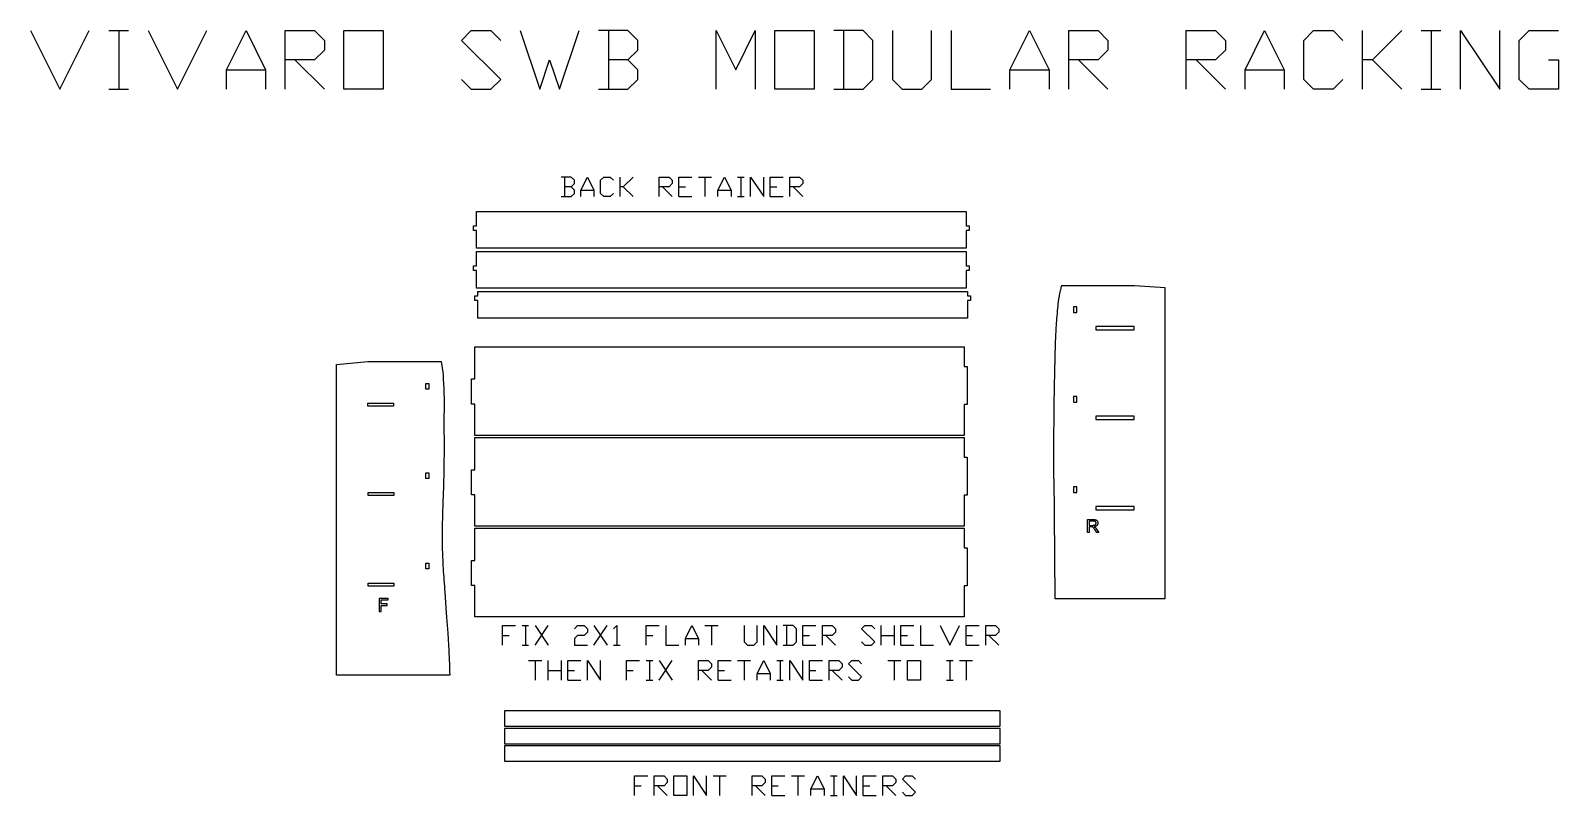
# Model space of a CAD drawing. Extents: x -1569 to 4375, y 785 to 3763.
import ezdxf

# ---------------------------------------------------------------- set-up
doc = ezdxf.new("R2010")
doc.units = 0
doc.layers.add('Default Layer', color=1, linetype='CONTINUOUS')

msp = doc.modelspace()

# ---------------------------------------------------------------- linework, layer by layer
at = {"layer": 'Default Layer'}
for points in [[(-1568.6, 3762.6), (-1454.3, 3534), (-1340, 3762.6)], [(-1263.8, 3762.6), (-1187.6, 3762.6)], [(-1225.7, 3762.6), (-1225.7, 3534)], [(-1111.4, 3762.6), (-997.1, 3534), (-882.8, 3762.6)], [(-806.6, 3534), (-806.6, 3610.2), (-730.4, 3762.6), (-654.2, 3610.2), (-654.2, 3534)], [(-578, 3534), (-578, 3762.6), (-463.7, 3762.6), (-425.6, 3724.5), (-425.6, 3686.4), (-463.7, 3648.3), (-578, 3648.3)], [(107.8, 3572.1), (145.9, 3534), (222.1, 3534), (260.2, 3572.1), (107.8, 3724.5), (145.9, 3762.6), (222.1, 3762.6), (260.2, 3724.5)], [(336.4, 3762.6), (412.6, 3534), (450.7, 3648.3), (488.8, 3534), (565, 3762.6)], [(755.5, 3648.3), (793.6, 3686.4), (793.6, 3724.5), (755.5, 3762.6), (641.2, 3762.6)], [(679.3, 3762.6), (679.3, 3534)], [(1098.4, 3534), (1098.4, 3762.6), (1174.6, 3610.2), (1250.8, 3762.6), (1250.8, 3534)], [(1555.6, 3534), (1669.9, 3534), (1708, 3572.1), (1708, 3724.5), (1669.9, 3762.6), (1555.6, 3762.6)], [(1593.7, 3762.6), (1593.7, 3534)], [(1784.2, 3762.6), (1784.2, 3572.1), (1822.3, 3534), (1898.5, 3534), (1936.6, 3572.1), (1936.6, 3762.6)], [(2012.8, 3762.6), (2012.8, 3534), (2165.2, 3534)], [(2241.4, 3534), (2241.4, 3610.2), (2317.6, 3762.6), (2393.8, 3610.2), (2393.8, 3534)], [(2470, 3534), (2470, 3762.6), (2584.3, 3762.6), (2622.4, 3724.5), (2622.4, 3686.4), (2584.3, 3648.3), (2470, 3648.3)], [(2927.2, 3534), (2927.2, 3762.6), (3041.5, 3762.6), (3079.6, 3724.5), (3079.6, 3686.4), (3041.5, 3648.3), (2927.2, 3648.3)], [(3155.8, 3534), (3155.8, 3610.2), (3232, 3762.6), (3308.2, 3610.2), (3308.2, 3534)], [(3536.8, 3572.1), (3498.7, 3534), (3422.5, 3534), (3384.4, 3572.1), (3384.4, 3724.5), (3422.5, 3762.6), (3498.7, 3762.6), (3536.8, 3724.5)], [(3613, 3534), (3613, 3762.6)], [(3765.4, 3762.6), (3651.1, 3648.3), (3613, 3648.3)], [(3841.6, 3762.6), (3917.8, 3762.6)], [(3879.7, 3762.6), (3879.7, 3534)], [(3994, 3534), (3994, 3762.6), (4146.4, 3534), (4146.4, 3762.6)], [(4336.9, 3648.3), (4375, 3648.3), (4375, 3534), (4260.7, 3534), (4222.6, 3572.1), (4222.6, 3724.5), (4260.7, 3762.6), (4375, 3762.6)], [(-539.9, 3648.3), (-425.6, 3534)], [(641.2, 3534), (755.5, 3534), (793.6, 3572.1), (793.6, 3610.2), (755.5, 3648.3), (679.3, 3648.3)], [(2508.1, 3648.3), (2622.4, 3534)], [(2965.3, 3648.3), (3079.6, 3534)], [(3651.1, 3648.3), (3765.4, 3534)], [(-806.6, 3610.2), (-654.2, 3610.2)], [(2241.4, 3610.2), (2393.8, 3610.2)], [(3155.8, 3610.2), (3308.2, 3610.2)], [(-1263.8, 3534), (-1187.6, 3534)], [(3841.6, 3534), (3917.8, 3534)], [(534.1, 3154.3), (546.8, 3167), (546.8, 3179.7), (534.1, 3192.4), (496, 3192.4)], [(496, 3116.2), (534.1, 3116.2), (546.8, 3128.9), (546.8, 3141.6), (534.1, 3154.3), (508.7, 3154.3)], [(508.7, 3192.4), (508.7, 3116.2)], [(572.2, 3116.2), (572.2, 3141.6), (597.6, 3192.4), (623, 3141.6), (623, 3116.2)], [(699.2, 3128.9), (686.5, 3116.2), (661.1, 3116.2), (648.4, 3128.9), (648.4, 3179.7), (661.1, 3192.4), (686.5, 3192.4), (699.2, 3179.7)], [(724.6, 3116.2), (724.6, 3192.4)], [(775.4, 3192.4), (737.3, 3154.3), (724.6, 3154.3)], [(737.3, 3154.3), (775.4, 3116.2)], [(877, 3116.2), (877, 3192.4), (915.1, 3192.4), (927.8, 3179.7), (927.8, 3167), (915.1, 3154.3), (877, 3154.3)], [(889.7, 3154.3), (927.8, 3116.2)], [(953.2, 3116.2), (953.2, 3192.4), (1004, 3192.4)], [(953.2, 3154.3), (978.6, 3154.3)], [(1029.4, 3192.4), (1080.2, 3192.4)], [(1054.8, 3192.4), (1054.8, 3116.2)], [(1105.6, 3116.2), (1105.6, 3141.6), (1131, 3192.4), (1156.4, 3141.6), (1156.4, 3116.2)], [(1181.8, 3192.4), (1207.2, 3192.4)], [(1194.5, 3192.4), (1194.5, 3116.2)], [(1232.6, 3116.2), (1232.6, 3192.4), (1283.4, 3116.2), (1283.4, 3192.4)], [(1308.8, 3116.2), (1308.8, 3192.4), (1359.6, 3192.4)], [(1308.8, 3154.3), (1334.2, 3154.3)], [(1385, 3116.2), (1385, 3192.4), (1423.1, 3192.4), (1435.8, 3179.7), (1435.8, 3167), (1423.1, 3154.3), (1385, 3154.3)], [(1397.7, 3154.3), (1435.8, 3116.2)], [(572.2, 3141.6), (623, 3141.6)], [(953.2, 3116.2), (1004, 3116.2)], [(1105.6, 3141.6), (1156.4, 3141.6)], [(1181.8, 3116.2), (1207.2, 3116.2)], [(1308.8, 3116.2), (1359.6, 3116.2)], [(267.5, 1370.1), (267.5, 1446.3), (318.3, 1446.3)], [(343.7, 1446.3), (369.1, 1446.3)], [(356.4, 1446.3), (356.4, 1370.1)], [(394.5, 1370.1), (445.3, 1446.3)], [(394.5, 1446.3), (445.3, 1370.1)], [(546.9, 1433.6), (559.6, 1446.3), (585, 1446.3), (597.7, 1433.6), (597.7, 1420.9), (585, 1408.2), (559.6, 1408.2), (546.9, 1395.5), (546.9, 1370.1), (597.7, 1370.1)], [(623.1, 1370.1), (673.9, 1446.3)], [(623.1, 1446.3), (673.9, 1370.1)], [(699.3, 1433.6), (712, 1446.3), (712, 1370.1)], [(826.3, 1370.1), (826.3, 1446.3), (877.1, 1446.3)], [(902.5, 1446.3), (902.5, 1370.1), (953.3, 1370.1)], [(978.7, 1370.1), (978.7, 1395.5), (1004.1, 1446.3), (1029.5, 1395.5), (1029.5, 1370.1)], [(1054.9, 1446.3), (1105.7, 1446.3)], [(1080.3, 1446.3), (1080.3, 1370.1)], [(1207.3, 1446.3), (1207.3, 1382.8), (1220, 1370.1), (1245.4, 1370.1), (1258.1, 1382.8), (1258.1, 1446.3)], [(1283.5, 1370.1), (1283.5, 1446.3), (1334.3, 1370.1), (1334.3, 1446.3)], [(1359.7, 1370.1), (1397.8, 1370.1), (1410.5, 1382.8), (1410.5, 1433.6), (1397.8, 1446.3), (1359.7, 1446.3)], [(1372.4, 1446.3), (1372.4, 1370.1)], [(1435.9, 1370.1), (1435.9, 1446.3), (1486.7, 1446.3)], [(1512.1, 1370.1), (1512.1, 1446.3), (1550.2, 1446.3), (1562.9, 1433.6), (1562.9, 1420.9), (1550.2, 1408.2), (1512.1, 1408.2)], [(1664.5, 1382.8), (1677.2, 1370.1), (1702.6, 1370.1), (1715.3, 1382.8), (1664.5, 1433.6), (1677.2, 1446.3), (1702.6, 1446.3), (1715.3, 1433.6)], [(1740.7, 1370.1), (1740.7, 1446.3)], [(1791.5, 1446.3), (1791.5, 1370.1)], [(1816.9, 1370.1), (1816.9, 1446.3), (1867.7, 1446.3)], [(1893.1, 1446.3), (1893.1, 1370.1), (1943.9, 1370.1)], [(1969.3, 1446.3), (2007.4, 1370.1), (2045.5, 1446.3)], [(2070.9, 1370.1), (2070.9, 1446.3), (2121.7, 1446.3)], [(2147.1, 1370.1), (2147.1, 1446.3), (2185.2, 1446.3), (2197.9, 1433.6), (2197.9, 1420.9), (2185.2, 1408.2), (2147.1, 1408.2)], [(267.5, 1408.2), (292.9, 1408.2)], [(343.7, 1370.1), (369.1, 1370.1)], [(699.3, 1370.1), (724.7, 1370.1)], [(826.3, 1408.2), (851.7, 1408.2)], [(978.7, 1395.5), (1029.5, 1395.5)], [(1435.9, 1408.2), (1461.3, 1408.2)], [(1435.9, 1370.1), (1486.7, 1370.1)], [(1524.8, 1408.2), (1562.9, 1370.1)], [(1740.7, 1408.2), (1791.5, 1408.2)], [(1816.9, 1408.2), (1842.3, 1408.2)], [(1816.9, 1370.1), (1867.7, 1370.1)], [(2070.9, 1408.2), (2096.3, 1408.2)], [(2070.9, 1370.1), (2121.7, 1370.1)], [(2159.8, 1408.2), (2197.9, 1370.1)], [(369.1, 1310.3), (419.9, 1310.3)], [(394.5, 1310.3), (394.5, 1234.1)], [(445.3, 1234.1), (445.3, 1310.3)], [(496.1, 1310.3), (496.1, 1234.1)], [(521.5, 1234.1), (521.5, 1310.3), (572.3, 1310.3)], [(597.7, 1234.1), (597.7, 1310.3), (648.5, 1234.1), (648.5, 1310.3)], [(750.1, 1234.1), (750.1, 1310.3), (800.9, 1310.3)], [(826.3, 1310.3), (851.7, 1310.3)], [(839, 1310.3), (839, 1234.1)], [(877.1, 1234.1), (927.9, 1310.3)], [(877.1, 1310.3), (927.9, 1234.1)], [(1029.5, 1234.1), (1029.5, 1310.3), (1067.6, 1310.3), (1080.3, 1297.6), (1080.3, 1284.9), (1067.6, 1272.2), (1029.5, 1272.2)], [(1105.7, 1234.1), (1105.7, 1310.3), (1156.5, 1310.3)], [(1181.9, 1310.3), (1232.7, 1310.3)], [(1207.3, 1310.3), (1207.3, 1234.1)], [(1258.1, 1234.1), (1258.1, 1259.5), (1283.5, 1310.3), (1308.9, 1259.5), (1308.9, 1234.1)], [(1334.3, 1310.3), (1359.7, 1310.3)], [(1347, 1310.3), (1347, 1234.1)], [(1385.1, 1234.1), (1385.1, 1310.3), (1435.9, 1234.1), (1435.9, 1310.3)], [(1461.3, 1234.1), (1461.3, 1310.3), (1512.1, 1310.3)], [(1537.5, 1234.1), (1537.5, 1310.3), (1575.6, 1310.3), (1588.3, 1297.6), (1588.3, 1284.9), (1575.6, 1272.2), (1537.5, 1272.2)], [(1613.7, 1246.8), (1626.4, 1234.1), (1651.8, 1234.1), (1664.5, 1246.8), (1613.7, 1297.6), (1626.4, 1310.3), (1651.8, 1310.3), (1664.5, 1297.6)], [(1766.1, 1310.3), (1816.9, 1310.3)], [(1791.5, 1310.3), (1791.5, 1234.1)], [(1994.7, 1310.3), (2020.1, 1310.3)], [(2007.4, 1310.3), (2007.4, 1234.1)], [(2045.5, 1310.3), (2096.3, 1310.3)], [(2070.9, 1310.3), (2070.9, 1234.1)], [(445.3, 1272.2), (496.1, 1272.2)], [(521.5, 1272.2), (546.9, 1272.2)], [(750.1, 1272.2), (775.5, 1272.2)], [(1042.2, 1272.2), (1080.3, 1234.1)], [(1105.7, 1272.2), (1131.1, 1272.2)], [(1258.1, 1259.5), (1308.9, 1259.5)], [(1461.3, 1272.2), (1486.7, 1272.2)], [(1550.2, 1272.2), (1588.3, 1234.1)], [(521.5, 1234.1), (572.3, 1234.1)], [(826.3, 1234.1), (851.7, 1234.1)], [(1105.7, 1234.1), (1156.5, 1234.1)], [(1334.3, 1234.1), (1359.7, 1234.1)], [(1461.3, 1234.1), (1512.1, 1234.1)], [(1994.7, 1234.1), (2020.1, 1234.1)], [(781.4, 785.1), (781.4, 861.3), (832.2, 861.3)], [(857.6, 785.1), (857.6, 861.3), (895.7, 861.3), (908.4, 848.6), (908.4, 835.9), (895.7, 823.2), (857.6, 823.2)], [(1010, 785.1), (1010, 861.3), (1060.8, 785.1), (1060.8, 861.3)], [(1086.2, 861.3), (1137, 861.3)], [(1111.6, 861.3), (1111.6, 785.1)], [(1238.6, 785.1), (1238.6, 861.3), (1276.7, 861.3), (1289.4, 848.6), (1289.4, 835.9), (1276.7, 823.2), (1238.6, 823.2)], [(1314.8, 785.1), (1314.8, 861.3), (1365.6, 861.3)], [(1391, 861.3), (1441.8, 861.3)], [(1416.4, 861.3), (1416.4, 785.1)], [(1467.2, 785.1), (1467.2, 810.5), (1492.6, 861.3), (1518, 810.5), (1518, 785.1)], [(1543.4, 861.3), (1568.8, 861.3)], [(1556.1, 861.3), (1556.1, 785.1)], [(1594.2, 785.1), (1594.2, 861.3), (1645, 785.1), (1645, 861.3)], [(1670.4, 785.1), (1670.4, 861.3), (1721.2, 861.3)], [(1746.6, 785.1), (1746.6, 861.3), (1784.7, 861.3), (1797.4, 848.6), (1797.4, 835.9), (1784.7, 823.2), (1746.6, 823.2)], [(1822.8, 797.8), (1835.5, 785.1), (1860.9, 785.1), (1873.6, 797.8), (1822.8, 848.6), (1835.5, 861.3), (1860.9, 861.3), (1873.6, 848.6)], [(781.4, 823.2), (806.8, 823.2)], [(870.3, 823.2), (908.4, 785.1)], [(1251.3, 823.2), (1289.4, 785.1)], [(1314.8, 823.2), (1340.2, 823.2)], [(1314.8, 785.1), (1365.6, 785.1)], [(1467.2, 810.5), (1518, 810.5)], [(1543.4, 785.1), (1568.8, 785.1)], [(1670.4, 823.2), (1695.8, 823.2)], [(1670.4, 785.1), (1721.2, 785.1)], [(1759.3, 823.2), (1797.4, 785.1)]]:
    msp.add_lwpolyline(points, dxfattribs=at)
for points in [[(-349.4, 3534), (-349.4, 3762.6), (-197, 3762.6), (-197, 3534), (-349.4, 3534)], [(1327, 3534), (1327, 3762.6), (1479.4, 3762.6), (1479.4, 3534), (1327, 3534)], [(2070.7, 2915), (166.6, 2915), (166.6, 2984.5), (154.6, 2984.5), (154.6, 3002.5), (166.6, 3002.5), (166.6, 3057.8), (2070.7, 3057.8), (2070.7, 3002.4), (2082.7, 3002.4), (2082.7, 2984.4), (2070.7, 2984.4), (2070.7, 2915)], [(2070.7, 2759.6), (166.6, 2759.6), (166.6, 2829.2), (154.6, 2829.2), (154.6, 2847.2), (166.6, 2847.2), (166.6, 2902.4), (2070.7, 2902.4), (2070.7, 2847.1), (2082.7, 2847.1), (2082.7, 2829.1), (2070.7, 2829.1), (2070.7, 2759.6)], [(2075.6, 2642.4), (171.5, 2642.4), (171.5, 2712), (159.5, 2712), (159.5, 2730), (171.5, 2730), (171.5, 2746.4), (2075.6, 2746.4), (2075.6, 2729.9), (2087.6, 2729.9), (2087.6, 2711.9), (2075.6, 2711.9), (2075.6, 2642.4)], [(2845.2, 1551.3), (2845.2, 2761), (2726.2, 2769.2), (2441.7, 2769.2), (2441.7, 2769.2), (2441.6, 2769.1), (2441.5, 2768.7), (2441.3, 2768.1), (2441.1, 2767.2), (2440.5, 2764.9), (2439.7, 2761.8), (2438.8, 2758), (2437.8, 2753.7), (2436.8, 2748.9), (2435.7, 2743.7), (2434.5, 2738.3), (2433.4, 2732.6), (2432.3, 2726.9), (2431.7, 2724), (2431.2, 2721.1), (2430.7, 2718.3), (2430.3, 2715.5), (2429.8, 2712.8), (2429.4, 2710.1), (2429.1, 2707.4), (2428.7, 2704.9), (2428.4, 2702.5), (2428.2, 2700.1), (2427.3, 2690.8), (2426.3, 2681.1), (2425.4, 2671.2), (2424.5, 2661.2), (2423.6, 2651.3), (2422.8, 2641.6), (2422, 2632.2), (2421.4, 2623.3), (2420.8, 2614.7), (2420.3, 2606.1), (2419.8, 2597.5), (2419.3, 2588.9), (2418.9, 2580.2), (2418.5, 2571.6), (2418.2, 2563), (2417.8, 2554.4), (2417.6, 2549.4), (2417.4, 2543.1), (2417, 2527.2), (2416.4, 2507.7), (2415.9, 2485.7), (2414.7, 2438.6), (2414.1, 2415.5), (2413.5, 2394.3), (2413.3, 2376.4), (2413.1, 2358.1), (2412.7, 2321), (2412.2, 2283.5), (2411.7, 2246.1), (2411.5, 2227.7), (2411.3, 2209.6), (2411.1, 2191.8), (2410.9, 2174.5), (2410.8, 2157.7), (2410.7, 2141.4), (2410.7, 2125.9), (2410.7, 2111), (2410.7, 2096.6), (2410.8, 2082.2), (2410.9, 2067.7), (2411.1, 2053.3), (2411.2, 2038.9), (2411.4, 2024.4), (2411.6, 2010), (2411.9, 1995.6), (2412.4, 1966.7), (2412.9, 1937.8), (2413.3, 1909), (2413.5, 1894.5), (2413.8, 1880.1), (2415.8, 1551.3), (2845.2, 1551.3)], [(2501.1, 2665.1), (2501.1, 2687.1), (2488.8, 2687.1), (2488.8, 2665.1), (2501.1, 2665.1)], [(2575.2, 2597.7), (2725.2, 2597.7), (2725.2, 2610), (2575.2, 2610), (2575.2, 2597.7)], [(2063.4, 2186.4), (159.2, 2186.4), (159.2, 2308.4), (147.2, 2308.4), (147.2, 2406.4), (159.2, 2406.4), (159.2, 2531.5), (2063.3, 2531.4), (2063.3, 2455.1), (2075.4, 2455.1), (2075.4, 2307.1), (2063.4, 2307.1), (2063.4, 2186.4)], [(62.2, 1253.6), (-377.8, 1253.5), (-377.8, 2463.3), (-256.4, 2474.8), (28.4, 2474.8), (35.3, 2432.4), (35.9, 2422), (36.5, 2411.6), (37.1, 2401.2), (37.7, 2390.8), (38.3, 2380.5), (38.5, 2375.3), (38.8, 2370.1), (39, 2364.9), (39.2, 2359.7), (39.4, 2354.5), (39.6, 2349.3), (39.7, 2344), (39.8, 2338.6), (39.8, 2333.1), (39.9, 2327.4), (39.9, 2321.7), (39.9, 2315.9), (39.9, 2304), (39.8, 2292.1), (39.8, 2280.1), (39.7, 2268.1), (39.7, 2256.4), (39.7, 2234.7), (39.7, 2211.6), (39.8, 2164.8), (39.8, 2142.6), (39.8, 2122.1), (39.8, 2104.3), (39.7, 2096.5), (39.7, 2089.7), (39.6, 2077.1), (39.4, 2064.4), (39.2, 2051.8), (39, 2039.2), (38.7, 2026.6), (38.4, 2013.9), (38.1, 2001.3), (37.8, 1988.7), (37.6, 1982.3), (37.4, 1975.8), (37.1, 1969.1), (36.9, 1962.3), (36.3, 1948.5), (35.7, 1934.4), (35.1, 1920.2), (34.8, 1913), (34.6, 1905.9), (34.3, 1898.8), (34.1, 1891.7), (33.9, 1884.6), (33.7, 1877.7), (33.4, 1863), (33.1, 1847), (32.9, 1830.4), (32.8, 1813.6), (32.7, 1805.3), (32.6, 1797.1), (32.6, 1789.2), (32.6, 1781.6), (32.6, 1774.4), (32.6, 1767.5), (32.7, 1761.2), (32.8, 1755.5), (32.9, 1750), (33, 1744.6), (33.2, 1739.1), (33.3, 1733.7), (33.5, 1728.3), (33.7, 1722.8), (34.2, 1711.9), (34.7, 1701.1), (35.2, 1690.2), (35.8, 1679.3), (36.4, 1668.4), (36.7, 1662.9), (37, 1657.4), (37.8, 1646.2), (38.5, 1634.8), (39.4, 1623.2), (41.1, 1600), (41.9, 1588.4), (42.7, 1576.9), (48, 1495.4), (49.2, 1479.8), (50.5, 1464), (51.7, 1448.2), (53, 1432.4), (54.3, 1416.7), (54.8, 1409), (55.4, 1401.3), (56, 1393.6), (56.5, 1386), (57, 1378.5), (57.4, 1371.1), (57.8, 1363.8), (58.2, 1356.5), (58.6, 1349.1), (58.9, 1341.8), (59.2, 1334.4), (59.5, 1327.1), (60.1, 1312.4), (60.6, 1297.7), (61.1, 1283), (61.6, 1268.3), (62.2, 1253.6)], [(-19.1, 2367.3), (-31.4, 2367.3), (-31.4, 2389.3), (-19.1, 2389.3), (-19.1, 2367.3)], [(2501, 2316.5), (2501, 2338.5), (2488.7, 2338.5), (2488.7, 2316.5), (2501, 2316.5)], [(-256.1, 2299.9), (-256.1, 2312.2), (-156.1, 2312.2), (-156.1, 2299.9), (-256.1, 2299.9)], [(2575.2, 2248.7), (2725.2, 2248.7), (2725.2, 2261), (2575.2, 2261), (2575.2, 2248.7)], [(2063.4, 1833.2), (159.2, 1833.2), (159.2, 1955.2), (147.2, 1955.2), (147.2, 2053.2), (159.2, 2053.2), (159.2, 2178.3), (2063.3, 2178.2), (2063.3, 2101.9), (2075.4, 2101.9), (2075.4, 1953.9), (2063.4, 1953.9), (2063.4, 1833.2)], [(-19.2, 2018.8), (-31.5, 2018.8), (-31.5, 2040.8), (-19.2, 2040.8), (-19.2, 2018.8)], [(-255.5, 1952.2), (-255.5, 1964.5), (-155.5, 1964.5), (-155.5, 1952.2), (-255.5, 1952.2)], [(2501.2, 1965), (2501.2, 1987), (2488.9, 1987), (2488.9, 1965), (2501.2, 1965)], [(2575.2, 1897.2), (2725.2, 1897.2), (2725.2, 1909.5), (2575.2, 1909.5), (2575.2, 1897.2)], [(2542.7, 1808.2), (2542.7, 1859), (2565.2, 1859), (2566.9, 1859), (2568.4, 1859), (2569.8, 1858.9), (2571.2, 1858.7), (2572.4, 1858.5), (2573, 1858.4), (2573.6, 1858.3), (2574.1, 1858.1), (2574.6, 1858), (2575.1, 1857.8), (2575.5, 1857.7), (2576, 1857.5), (2576.4, 1857.3), (2576.8, 1857.1), (2577.2, 1856.9), (2577.6, 1856.6), (2578, 1856.3), (2578.4, 1856.1), (2578.7, 1855.8), (2579.1, 1855.5), (2579.4, 1855.1), (2579.7, 1854.8), (2580, 1854.4), (2580.3, 1854.1), (2580.6, 1853.7), (2580.9, 1853.3), (2581.2, 1852.8), (2581.4, 1852.4), (2581.7, 1852), (2581.9, 1851.5), (2582.1, 1851.1), (2582.3, 1850.6), (2582.5, 1850.1), (2582.6, 1849.7), (2582.8, 1849.2), (2582.9, 1848.7), (2583, 1848.2), (2583.1, 1847.7), (2583.2, 1847.2), (2583.2, 1846.7), (2583.3, 1846.2), (2583.3, 1845.7), (2583.3, 1845.2), (2583.3, 1844.5), (2583.2, 1843.9), (2583.2, 1843.2), (2583.1, 1842.6), (2583, 1842), (2582.8, 1841.4), (2582.6, 1840.8), (2582.4, 1840.2), (2582.2, 1839.6), (2581.9, 1839.1), (2581.6, 1838.6), (2581.3, 1838), (2581, 1837.5), (2580.6, 1837), (2580.2, 1836.5), (2579.8, 1836.1), (2579.3, 1835.6), (2578.9, 1835.2), (2578.3, 1834.8), (2577.8, 1834.4), (2577.2, 1834), (2576.6, 1833.7), (2576, 1833.3), (2575.3, 1833), (2574.7, 1832.8), (2573.9, 1832.5), (2573.2, 1832.3), (2572.4, 1832), (2571.6, 1831.8), (2570.8, 1831.7), (2569.9, 1831.5), (2569, 1831.4), (2569.6, 1831), (2570.2, 1830.7), (2570.8, 1830.4), (2571.3, 1830.1), (2571.8, 1829.8), (2572.3, 1829.5), (2572.7, 1829.1), (2573, 1828.8), (2573.8, 1828.1), (2574.5, 1827.4), (2575.2, 1826.6), (2575.9, 1825.8), (2576.6, 1824.9), (2577.3, 1824), (2578, 1823.1), (2578.6, 1822.1), (2587.5, 1808.2), (2579, 1808.2), (2572.3, 1818.8), (2570.9, 1821), (2569.6, 1822.9), (2568.4, 1824.5), (2567.4, 1825.8), (2567, 1826.4), (2566.5, 1826.9), (2566, 1827.4), (2565.6, 1827.9), (2565.2, 1828.3), (2564.8, 1828.6), (2564.4, 1828.9), (2564, 1829.2), (2563.6, 1829.4), (2563.2, 1829.7), (2562.9, 1829.9), (2562.5, 1830), (2562.1, 1830.2), (2561.7, 1830.3), (2561.3, 1830.5), (2560.9, 1830.6), (2560.3, 1830.7), (2559.4, 1830.7), (2558.4, 1830.8), (2557.2, 1830.8), (2549.4, 1830.8), (2549.4, 1808.2), (2542.7, 1808.2)], [(2549.4, 1836.6), (2563.9, 1836.6), (2565, 1836.6), (2566, 1836.7), (2567, 1836.8), (2568, 1836.9), (2568.8, 1837), (2569.6, 1837.2), (2570.4, 1837.3), (2571.1, 1837.6), (2571.7, 1837.8), (2572.3, 1838.1), (2572.8, 1838.4), (2573.3, 1838.8), (2573.8, 1839.2), (2574.3, 1839.6), (2574.7, 1840.1), (2575, 1840.6), (2575.3, 1841.1), (2575.6, 1841.7), (2575.8, 1842.2), (2576, 1842.8), (2576.2, 1843.4), (2576.3, 1844), (2576.3, 1844.6), (2576.4, 1845.2), (2576.4, 1845.6), (2576.3, 1846.1), (2576.3, 1846.5), (2576.2, 1846.9), (2576.1, 1847.3), (2576, 1847.7), (2575.9, 1848.1), (2575.7, 1848.5), (2575.5, 1848.8), (2575.3, 1849.2), (2575.1, 1849.5), (2574.9, 1849.9), (2574.6, 1850.2), (2574.3, 1850.5), (2574, 1850.8), (2573.7, 1851.1), (2573.4, 1851.4), (2573, 1851.7), (2572.6, 1851.9), (2572.2, 1852.1), (2571.8, 1852.3), (2571.4, 1852.5), (2570.9, 1852.7), (2570.4, 1852.9), (2569.8, 1853), (2569.3, 1853.1), (2568.7, 1853.2), (2568.1, 1853.3), (2567.5, 1853.4), (2566.8, 1853.4), (2566.2, 1853.4), (2565.5, 1853.4), (2549.4, 1853.4), (2549.4, 1836.6)], [(2063.4, 1480), (159.2, 1480), (159.2, 1602), (147.2, 1602), (147.2, 1700), (159.2, 1700), (159.2, 1825.1), (2063.3, 1825), (2063.3, 1748.7), (2075.4, 1748.7), (2075.4, 1600.7), (2063.4, 1600.7), (2063.4, 1480)], [(-19, 1667.3), (-31.3, 1667.3), (-31.3, 1689.3), (-19, 1689.3), (-19, 1667.3)], [(-255.5, 1599.4), (-255.5, 1611.7), (-155.5, 1611.7), (-155.5, 1599.4), (-255.5, 1599.4)], [(-211.9, 1501.4), (-205.2, 1501.4), (-205.2, 1524.5), (-181.3, 1524.5), (-181.3, 1530.5), (-205.2, 1530.5), (-205.2, 1546.2), (-177.6, 1546.2), (-177.6, 1552.2), (-211.9, 1552.2), (-211.9, 1501.4)], [(1842.3, 1234.1), (1842.3, 1310.3), (1893.1, 1310.3), (1893.1, 1234.1), (1842.3, 1234.1)], [(274.8, 1054.3), (2202.8, 1054.3), (2202.8, 1114.3), (274.8, 1114.3), (274.8, 1054.3)], [(274.8, 986.2), (2202.8, 986.2), (2202.8, 1046.2), (274.8, 1046.2), (274.8, 986.2)], [(274.8, 918.1), (2202.8, 918.1), (2202.8, 978.1), (274.8, 978.1), (274.8, 918.1)], [(933.8, 785.1), (933.8, 861.3), (984.6, 861.3), (984.6, 785.1), (933.8, 785.1)]]:
    msp.add_lwpolyline(points, close=True, dxfattribs=at)

doc.saveas('drawing.dxf')
